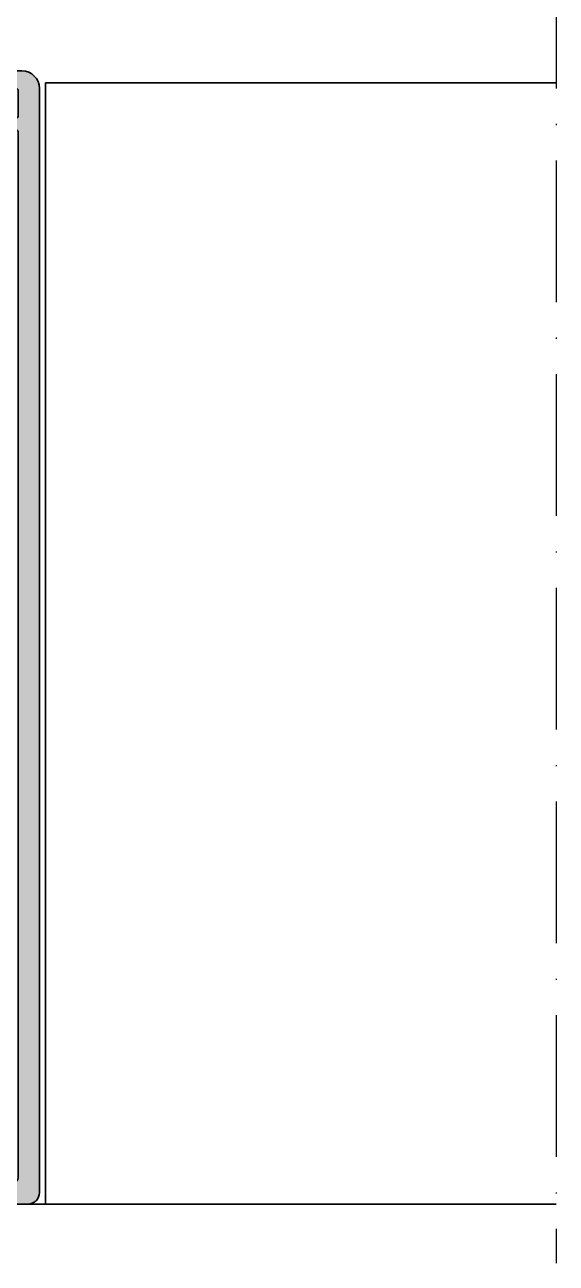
# Model space of a CAD drawing. Header units: millimetres. Extents: x -1189 to 0, y 0 to 841.
# Drawn here: x -582.5 to -537.4, y 97.5 to 202.4 of the extents above; entities that cross this region are included whole.
import ezdxf

# ---------------------------------------------------------------- set-up
doc = ezdxf.new("R2010")
doc.units = ezdxf.units.MM
doc.linetypes.add('ACAD_ISO10W100', pattern=[18, 12, -3, 0, -3])
for name, color, linetype, lineweight in [('S03_AL_Kontur', 255, 'Continuous', 35), ('S04_AL_Schraffur', 253, 'Continuous', 25), ('S18_Mittellinie', 10, 'ACAD_ISO10W100', 25)]:
    doc.layers.add(name, color=color, linetype=linetype, lineweight=lineweight)

# ---------------------------------------------------------------- blocks, each defined once
blk = doc.blocks.new('490190_s')
at = {"layer": 'S04_AL_Schraffur'}
h = blk.add_hatch(color=256, dxfattribs=at)
h.dxf.hatch_style = 1
h.paths.add_polyline_path([(-2.799999999999997, -1.799999999999997, -0.4142135623730955), (-2.299999999999997, -2.299999999999996), (-2.299999999999997, -4.699999999999999, 0.4142135623730954), (-1.299999999999997, -5.699999999999998), (3.696701255557109, -5.699999999999998, 0.6681786379192979), (3.908833289913073, -5.187867965644029), (2.70883328991307, -3.987867965644039, 0.4244748162095991), (2.277295145071363, -3.995400491981254), (1.900000000000006, -4.399999999999999), (-0.5, -4.399999999999999, -0.4142135623730957), (-1, -3.899999999999999), (-1, -1.5), (-0.5, -1.5), (-0.5, 0), (-43.00000000000002, 0, 0.4142135623730951), (-44.00000000000002, -1), (-44.00000000000001, -94.50000000000001, 0.4142135623730951), (-42.50000000000001, -96.00000000000001), (-40.00000000000001, -96.00000000000001, 0.4142135623730931), (-41.50000000000003, -94.50000000000001), (-42, -94.50000000000003, -0.4142135623730951), (-42.2, -94.30000000000003), (-42.2, -92.2, -0.41421356237309), (-42, -92.00000000000001), (-41.50000000000002, -92.00000000000001, -0.1706572836779888), (-38.99692834496938, -92.87996277429549, 2.837380200491439), (-38.30192852315198, -92.15651995855696, 0.1752612055033402), (-41.5, -91.00000000000001), (-42.00000000000001, -91.00000000000001, -0.4142135623730847), (-42.2, -90.80000000000003), (-42.20000000000002, -2.299999999999998, -0.4142135623730952), (-41.70000000000003, -1.800000000000001)])
at = {"layer": 'S03_AL_Kontur'}
blk.add_lwpolyline([(-38.99974295757768, -92.97027811147336, 0.227624250115475), (-39.07860915470746, -92.81615540983337, 0.1639976316650323), (-41.50000000000001, -92.00000000000001), (-42, -92.00000000000001, 0.414213562373095), (-42.2, -92.2), (-42.2, -94.30000000000001, 0.414213562373095), (-42, -94.50000000000001), (-41.50000000000001, -94.50000000000001, -0.4142135623730916), (-40.00000000000001, -96.00000000000001), (-42.50000000000001, -96.00000000000001, -0.414213562373095), (-44.00000000000001, -94.50000000000001), (-44.00000000000002, -1, -0.414213562373095), (-43.00000000000002, 1.665334536937735e-16), (-0.5, 0), (-0.5, -1.5), (-1, -1.5), (-1, -3.9, 0.414213562373095), (-0.5, -4.399999999999999), (1.900000000000006, -4.399999999999999), (2.277295145071363, -3.995400491981253, -0.4244748162096041), (2.708833289913073, -3.987867965644041), (3.908833289913076, -5.187867965644032, -0.668178637919296), (3.696701255557109, -5.699999999999999), (-1.299999999999997, -5.699999999999998, -0.414213562373095), (-2.299999999999997, -4.7), (-2.299999999999997, -2.299999999999996, 0.4142135623730954), (-2.799999999999997, -1.799999999999997), (-41.70000000000003, -1.800000000000001, 0.4142135623730989), (-42.20000000000002, -2.300000000000008), (-42.2, -90.80000000000003, 0.414213562373095), (-42, -91.00000000000001), (-41.50000000000001, -91.00000000000001, -0.1711907872716388), (-38.36308065501575, -92.1064493039048, 0.1808854386500463), (-38.2300831049731, -92.15056582084878, -2.435302928221556)], format="xyb", close=True, dxfattribs=at)

msp = doc.modelspace()

# ---------------------------------------------------------------- linework, layer by layer
at = {"layer": 'S03_AL_Kontur'}
for p, q in [((-537.4027044869713, 197.4591645991036), (-580.7027058172275, 197.4591645991036)), ((-580.7027058172275, 197.4591645991036), (-580.7027058172275, 102.4764529191739)), ((-582.2027058172275, 102.4764529191739), (-537.4027044869717, 102.4764529191739))]:
    msp.add_line(p, q, dxfattribs=at)
at = {"layer": 'S18_Mittellinie'}
msp.add_line((-537.4027044869713, 299.4770895345575), (-537.4027044869717, 97.47708953456345), dxfattribs=at)

# ---------------------------------------------------------------- block references
at = {"rotation": 180}
msp.add_blockref('490190_s', (-625.2027058172275, 102.4764529191739), dxfattribs=at)

doc.saveas('drawing.dxf')
